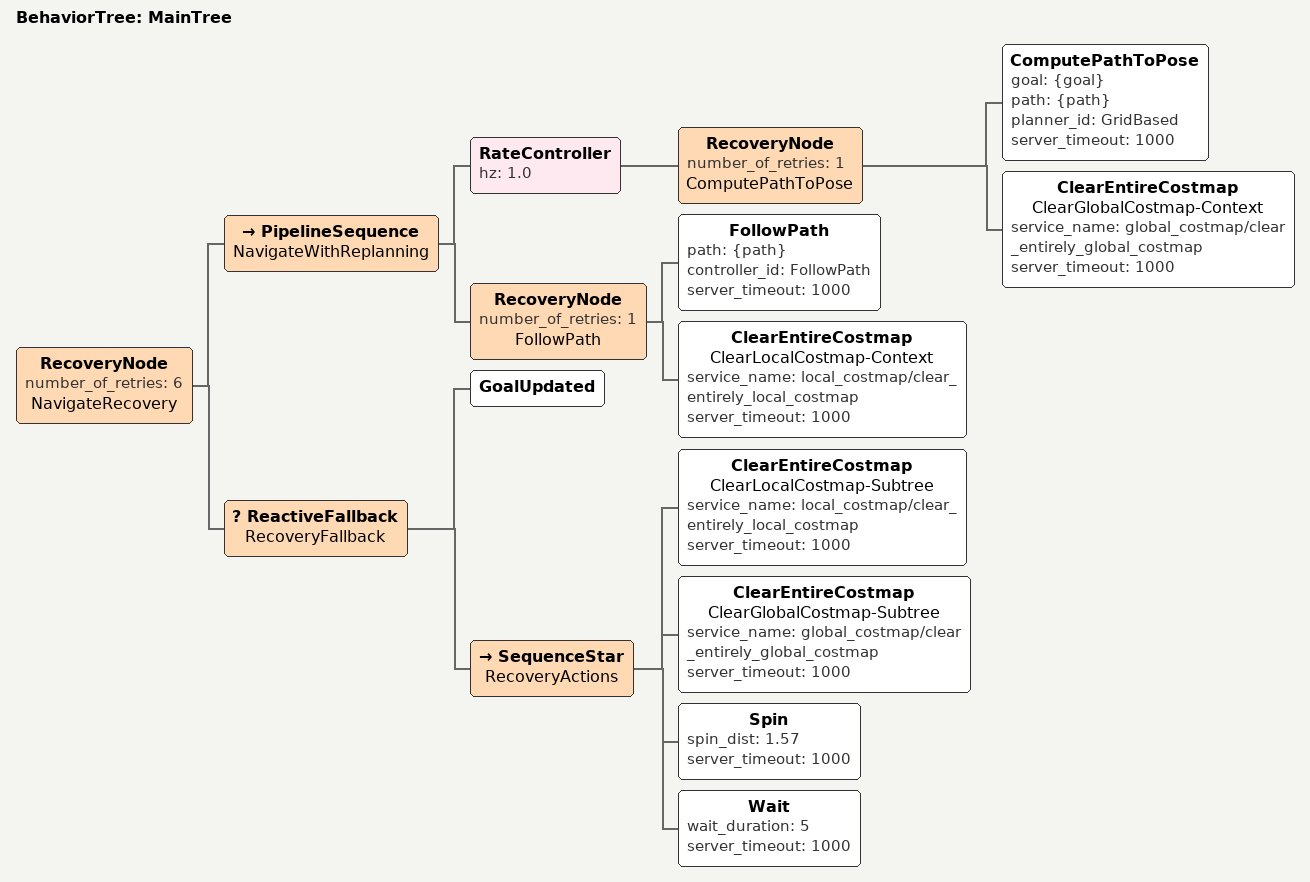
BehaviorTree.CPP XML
<root main_tree_to_execute="MainTree">
  <BehaviorTree ID="MainTree">
    <RecoveryNode number_of_retries="6" name="NavigateRecovery">
      <PipelineSequence name="NavigateWithReplanning">
        <RateController hz="1.0">
          <RecoveryNode number_of_retries="1" name="ComputePathToPose">
            <ComputePathToPose goal="{goal}" path="{path}" planner_id="GridBased"
                               server_timeout="1000"/>
            <ClearEntireCostmap name="ClearGlobalCostmap-Context"
                                service_name="global_costmap/clear_entirely_global_costmap"
                                server_timeout="1000"/>
          </RecoveryNode>
        </RateController>
        <RecoveryNode number_of_retries="1" name="FollowPath">
          <FollowPath path="{path}" controller_id="FollowPath"
                      server_timeout="1000"/>
          <ClearEntireCostmap name="ClearLocalCostmap-Context"
                              service_name="local_costmap/clear_entirely_local_costmap"
                              server_timeout="1000"/>
        </RecoveryNode>
      </PipelineSequence>
      <ReactiveFallback name="RecoveryFallback">
        <GoalUpdated/>
        <SequenceStar name="RecoveryActions">
          <ClearEntireCostmap name="ClearLocalCostmap-Subtree"
                              service_name="local_costmap/clear_entirely_local_costmap"
                              server_timeout="1000"/>
          <ClearEntireCostmap name="ClearGlobalCostmap-Subtree"
                              service_name="global_costmap/clear_entirely_global_costmap"
                              server_timeout="1000"/>
          <Spin spin_dist="1.57" server_timeout="1000"/>
          <Wait wait_duration="5" server_timeout="1000"/>
        </SequenceStar>
      </ReactiveFallback>
    </RecoveryNode>
  </BehaviorTree>
</root>
